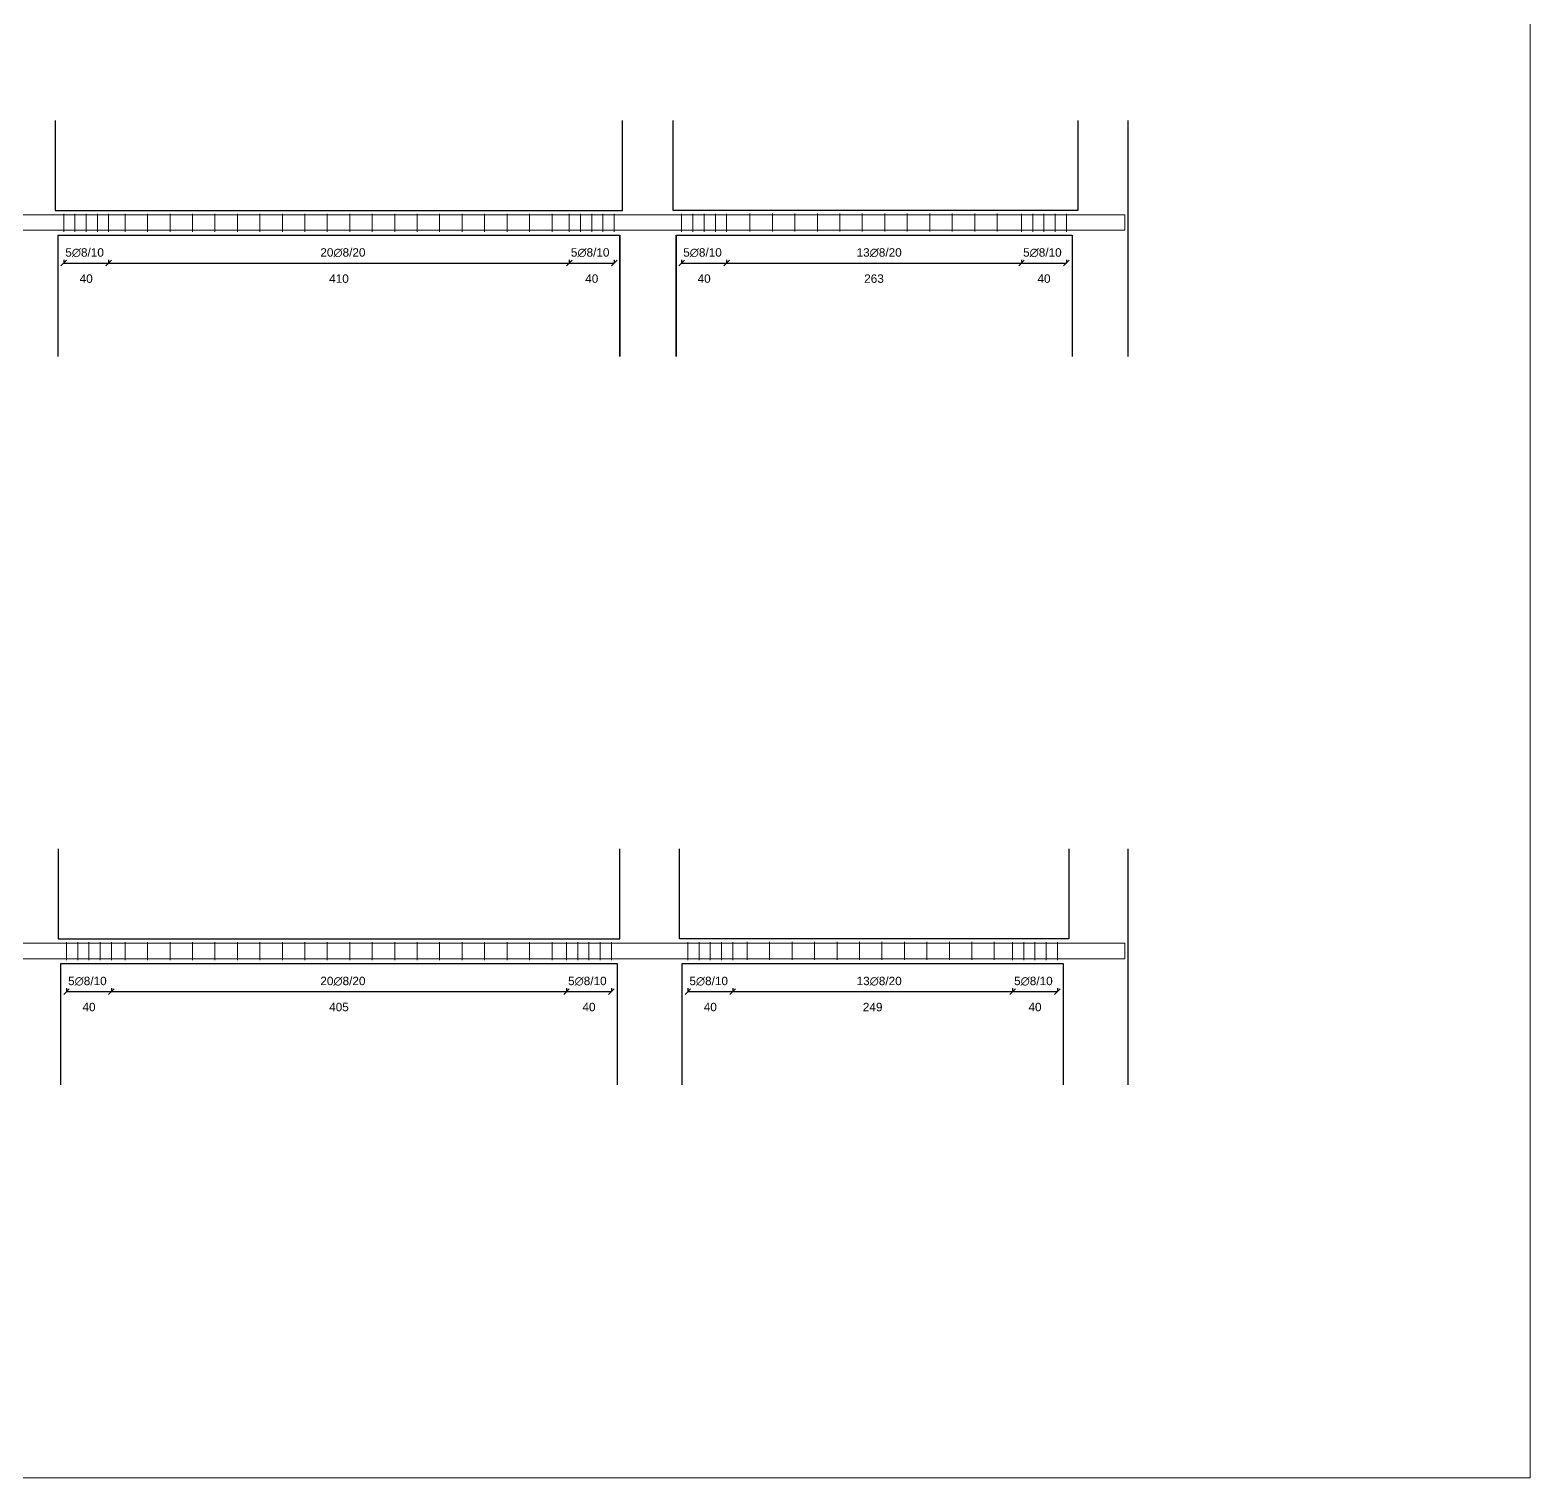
# Model space of a CAD drawing. Header units: millimetres. Extents: x -455371 to 117772, y -78417 to 116564.
# Drawn here: x -328431 to -315080, y -17779 to -4892 of the extents above; entities that cross this region are included whole.
import ezdxf

# ---------------------------------------------------------------- set-up
doc = ezdxf.new("R2010")
doc.units = ezdxf.units.MM
doc.layers.get('0').update_dxf_attribs({"color": 255})
for name, color, linetype, lineweight in [('armature', 5, 'Continuous', 18), ('Cls', 7, 'Continuous', 25), ('quote', 5, 'Continuous', 15), ('Scritte', 7, 'Continuous', 15), ('staffe', 10, 'Continuous', 15)]:
    doc.layers.add(name, color=color, linetype=linetype, lineweight=lineweight)
doc.styles.get("Standard").update_dxf_attribs({"font": 'arial.ttf'})
doc.dimstyles.new('scala1 a 50', dxfattribs={"dimtxt": 75, "dimasz": 50, "dimexe": 0.18, "dimexo": 250, "dimgap": 100, "dimtad": 2, "dimdec": 0, "dimlfac": 0.1, "dimzin": 0, "dimdsep": 46, "dimtxsty": 'Standard', "dimblk": 'OBLIQUE', "dimcen": -100, "dimadec": 0, "dimazin": 0, "dimtfac": 1, "dimtdec": 0, "dimtofl": 0, "dimtmove": 0, "dimatfit": 3, "dimfxl": 250, "dimfxlon": 1, "dimtolj": 1, "dimtzin": 0, "dimarcsym": 0})

# ---------------------------------------------------------------- blocks, each defined once
blk = doc.blocks.new('*U390')
at = {"layer": 'staffe'}
blk.add_lwpolyline([(0, -80), (0, 80)], dxfattribs=at)
blk = doc.blocks.new('*U391')
at = {"layer": 'Cls', "color": 0, "linetype": 'ByBlock', "lineweight": -2, "transparency": 16777216}
for p in [(-400, 0), (-300, 0), (-200, 0), (-100, 0), (0, 0)]:
    blk.add_blockref('*U390', p, dxfattribs=at)
blk = doc.blocks.new('*U400')
at = {"layer": 'staffe'}
blk.add_lwpolyline([(0, -80), (0, 80)], dxfattribs=at)
blk = doc.blocks.new('*U401')
at = {"layer": 'Cls', "color": 0, "linetype": 'ByBlock', "lineweight": -2, "transparency": 16777216}
for p in [(-400, 0), (-300, 0), (-200, 0), (-100, 0), (0, 0)]:
    blk.add_blockref('*U400', p, dxfattribs=at)
blk = doc.blocks.new('*U402')
at = {"layer": 'staffe'}
blk.add_lwpolyline([(0, -80), (0, 80)], dxfattribs=at)
blk = doc.blocks.new('*U403')
at = {"layer": 'Cls', "color": 0, "linetype": 'ByBlock', "lineweight": -2, "transparency": 16777216}
for p in [(-400, 0), (-300, 0), (-200, 0), (-100, 0), (0, 0)]:
    blk.add_blockref('*U402', p, dxfattribs=at)
blk = doc.blocks.new('*U420')
at = {"layer": 'staffe'}
blk.add_lwpolyline([(0, -80), (0, 80)], dxfattribs=at)
blk = doc.blocks.new('*U421')
at = {"layer": 'Cls', "color": 0, "linetype": 'ByBlock', "lineweight": -2, "transparency": 16777216}
for p in [(-400, 0), (-300, 0), (-200, 0), (-100, 0), (0, 0)]:
    blk.add_blockref('*U420', p, dxfattribs=at)
blk = doc.blocks.new('*U422')
at = {"layer": 'staffe'}
blk.add_lwpolyline([(0, -80), (0, 80)], dxfattribs=at)
blk = doc.blocks.new('*U423')
at = {"layer": 'Cls', "color": 0, "linetype": 'ByBlock', "lineweight": -2, "transparency": 16777216}
for p in [(-400, 0), (-300, 0), (-200, 0), (-100, 0), (0, 0)]:
    blk.add_blockref('*U422', p, dxfattribs=at)
blk = doc.blocks.new('*U424')
at = {"layer": 'staffe'}
blk.add_lwpolyline([(0, -80), (0, 80)], dxfattribs=at)
blk = doc.blocks.new('*U425')
at = {"layer": 'Cls', "color": 0, "linetype": 'ByBlock', "lineweight": -2, "transparency": 16777216}
for p in [(-400, 0), (-300, 0), (-200, 0), (-100, 0), (0, 0)]:
    blk.add_blockref('*U424', p, dxfattribs=at)
blk = doc.blocks.new('*U432')
at = {"layer": 'staffe'}
blk.add_lwpolyline([(0, -80), (0, 80)], dxfattribs=at)
blk = doc.blocks.new('*U433')
at = {"layer": 'Cls', "color": 0, "linetype": 'ByBlock', "lineweight": -2, "transparency": 16777216}
for p in [(-400, 0), (-300, 0), (-200, 0), (-100, 0), (0, 0)]:
    blk.add_blockref('*U432', p, dxfattribs=at)
blk = doc.blocks.new('*U434')
at = {"layer": 'staffe'}
blk.add_lwpolyline([(0, -80), (0, 80)], dxfattribs=at)
blk = doc.blocks.new('*U435')
at = {"layer": 'Cls', "color": 0, "linetype": 'ByBlock', "lineweight": -2, "transparency": 16777216}
for p in [(-400, 0), (-300, 0), (-200, 0), (-100, 0), (0, 0)]:
    blk.add_blockref('*U434', p, dxfattribs=at)
blk = doc.blocks.new('*U526')
at = {"layer": 'staffe'}
blk.add_lwpolyline([(0, -80), (0, 80)], dxfattribs=at)
blk = doc.blocks.new('*U527')
at = {"layer": 'Cls', "color": 0, "linetype": 'ByBlock', "lineweight": -2, "transparency": 16777216}
for p in [(0, 0), (200, 0), (400, 0), (600, 0), (800, 0), (1000, 0), (1200, 0), (1400, 0), (1600, 0), (1800, 0), (2000, 0), (2200, 0)]:
    blk.add_blockref('*U526', p, dxfattribs=at)
blk = doc.blocks.new('*U528')
at = {"layer": 'staffe'}
blk.add_lwpolyline([(0, -80), (0, 80)], dxfattribs=at)
blk = doc.blocks.new('*U529')
at = {"layer": 'Cls', "color": 0, "linetype": 'ByBlock', "lineweight": -2, "transparency": 16777216}
for p in [(0, 0), (200, 0), (400, 0), (600, 0), (800, 0), (1000, 0), (1200, 0), (1400, 0), (1600, 0), (1800, 0), (2000, 0), (2200, 0)]:
    blk.add_blockref('*U528', p, dxfattribs=at)
blk = doc.blocks.new('*U536')
at = {"layer": 'staffe'}
blk.add_lwpolyline([(0, -80), (0, 80)], dxfattribs=at)
blk = doc.blocks.new('*U537')
at = {"layer": 'Cls', "color": 0, "linetype": 'ByBlock', "lineweight": -2, "transparency": 16777216}
for p in [(0, 0), (200, 0), (400, 0), (600, 0), (800, 0), (1000, 0), (1200, 0), (1400, 0), (1600, 0), (1800, 0), (2000, 0), (2200, 0), (2400, 0), (2600, 0), (2800, 0), (3000, 0), (3200, 0), (3400, 0), (3600, 0), (3800, 0)]:
    blk.add_blockref('*U536', p, dxfattribs=at)
blk = doc.blocks.new('*U538')
at = {"layer": 'staffe'}
blk.add_lwpolyline([(0, -80), (0, 80)], dxfattribs=at)
blk = doc.blocks.new('*U539')
at = {"layer": 'Cls', "color": 0, "linetype": 'ByBlock', "lineweight": -2, "transparency": 16777216}
for p in [(0, 0), (200, 0), (400, 0), (600, 0), (800, 0), (1000, 0), (1200, 0), (1400, 0), (1600, 0), (1800, 0), (2000, 0), (2200, 0), (2400, 0), (2600, 0), (2800, 0), (3000, 0), (3200, 0), (3400, 0), (3600, 0), (3800, 0)]:
    blk.add_blockref('*U538', p, dxfattribs=at)
blk = doc.blocks.new('_Oblique')
at = {"color": 0, "linetype": 'ByBlock', "lineweight": -2}
blk.add_line((-0.5, -0.5), (0.5, 0.5), dxfattribs=at)
blk = doc.blocks.new('*D584')
at = {"layer": 'Defpoints', "color": 0, "transparency": 16777216}
for p in [(-319606, -6687), (-319206, -6687), (-319206, -6966)]:
    blk.add_point(p, dxfattribs=at)
at = {"layer": 'quote', "color": 0, "lineweight": -2, "transparency": 16777216}
for p, q in [((-319606, -6937), (-319606, -6967)), ((-319206, -6937), (-319206, -6967)), ((-319606, -6966), (-319206, -6966))]:
    blk.add_line(p, q, dxfattribs=at)
at = {"layer": 'quote', "color": 0, "lineweight": -2, "transparency": 16777216, "xscale": 50, "yscale": 50, "zscale": 50, "rotation": 180}
blk.add_blockref('_Oblique', (-319606, -6966), dxfattribs=at)
at = {"layer": 'quote', "color": 0, "lineweight": -2, "transparency": 16777216, "xscale": 50, "yscale": 50, "zscale": 50}
blk.add_blockref('_Oblique', (-319206, -6966), dxfattribs=at)
at = {"layer": 'quote', "color": 0, "transparency": 16777216, "insert": (-319406, -7105), "char_height": 75, "attachment_point": 5}
blk.add_mtext('\\A1;40', dxfattribs=at)
blk = doc.blocks.new('*D585')
at = {"layer": 'Defpoints', "color": 0, "transparency": 16777216}
for p in [(-323631, -6687), (-323231, -6687), (-323231, -6966)]:
    blk.add_point(p, dxfattribs=at)
at = {"layer": 'quote', "color": 0, "lineweight": -2, "transparency": 16777216}
for p, q in [((-323631, -6937), (-323631, -6967)), ((-323231, -6937), (-323231, -6967)), ((-323631, -6966), (-323231, -6966))]:
    blk.add_line(p, q, dxfattribs=at)
at = {"layer": 'quote', "color": 0, "lineweight": -2, "transparency": 16777216, "xscale": 50, "yscale": 50, "zscale": 50, "rotation": 180}
blk.add_blockref('_Oblique', (-323631, -6966), dxfattribs=at)
at = {"layer": 'quote', "color": 0, "lineweight": -2, "transparency": 16777216, "xscale": 50, "yscale": 50, "zscale": 50}
blk.add_blockref('_Oblique', (-323231, -6966), dxfattribs=at)
at = {"layer": 'quote', "color": 0, "transparency": 16777216, "insert": (-323431, -7105), "char_height": 75, "attachment_point": 5}
blk.add_mtext('\\A1;40', dxfattribs=at)
blk = doc.blocks.new('*D590')
at = {"layer": 'Defpoints', "color": 0, "transparency": 16777216}
for p in [(-323656, -13171), (-323256, -13171), (-323256, -13450)]:
    blk.add_point(p, dxfattribs=at)
at = {"layer": 'quote', "color": 0, "lineweight": -2, "transparency": 16777216}
for p, q in [((-323656, -13421), (-323656, -13450)), ((-323656, -13450), (-323256, -13450)), ((-323256, -13421), (-323256, -13450))]:
    blk.add_line(p, q, dxfattribs=at)
at = {"layer": 'quote', "color": 0, "lineweight": -2, "transparency": 16777216, "xscale": 50, "yscale": 50, "zscale": 50, "rotation": 180}
blk.add_blockref('_Oblique', (-323656, -13450), dxfattribs=at)
at = {"layer": 'quote', "color": 0, "lineweight": -2, "transparency": 16777216, "xscale": 50, "yscale": 50, "zscale": 50}
blk.add_blockref('_Oblique', (-323256, -13450), dxfattribs=at)
at = {"layer": 'quote', "color": 0, "transparency": 16777216, "insert": (-323456, -13588), "char_height": 75, "attachment_point": 5}
blk.add_mtext('\\A1;40', dxfattribs=at)
blk = doc.blocks.new('*D591')
at = {"layer": 'Defpoints', "color": 0, "transparency": 16777216}
for p in [(-319686, -13171), (-319286, -13171), (-319286, -13450)]:
    blk.add_point(p, dxfattribs=at)
at = {"layer": 'quote', "color": 0, "lineweight": -2, "transparency": 16777216}
for p, q in [((-319686, -13421), (-319686, -13450)), ((-319686, -13450), (-319286, -13450)), ((-319286, -13421), (-319286, -13450))]:
    blk.add_line(p, q, dxfattribs=at)
at = {"layer": 'quote', "color": 0, "lineweight": -2, "transparency": 16777216, "xscale": 50, "yscale": 50, "zscale": 50, "rotation": 180}
blk.add_blockref('_Oblique', (-319686, -13450), dxfattribs=at)
at = {"layer": 'quote', "color": 0, "lineweight": -2, "transparency": 16777216, "xscale": 50, "yscale": 50, "zscale": 50}
blk.add_blockref('_Oblique', (-319286, -13450), dxfattribs=at)
at = {"layer": 'quote', "color": 0, "transparency": 16777216, "insert": (-319486, -13588), "char_height": 75, "attachment_point": 5}
blk.add_mtext('\\A1;40', dxfattribs=at)
blk = doc.blocks.new('*D600')
at = {"layer": 'Defpoints', "color": 0, "transparency": 16777216}
for p in [(-322631, -6687), (-322231, -6687), (-322231, -6966)]:
    blk.add_point(p, dxfattribs=at)
at = {"layer": 'quote', "color": 0, "lineweight": -2, "transparency": 16777216}
for p, q in [((-322631, -6937), (-322631, -6967)), ((-322231, -6937), (-322231, -6967)), ((-322631, -6966), (-322231, -6966))]:
    blk.add_line(p, q, dxfattribs=at)
at = {"layer": 'quote', "color": 0, "lineweight": -2, "transparency": 16777216, "xscale": 50, "yscale": 50, "zscale": 50, "rotation": 180}
blk.add_blockref('_Oblique', (-322631, -6966), dxfattribs=at)
at = {"layer": 'quote', "color": 0, "lineweight": -2, "transparency": 16777216, "xscale": 50, "yscale": 50, "zscale": 50}
blk.add_blockref('_Oblique', (-322231, -6966), dxfattribs=at)
at = {"layer": 'quote', "color": 0, "transparency": 16777216, "insert": (-322431, -7105), "char_height": 75, "attachment_point": 5}
blk.add_mtext('\\A1;40', dxfattribs=at)
blk = doc.blocks.new('*D601')
at = {"layer": 'Defpoints', "color": 0, "transparency": 16777216}
for p in [(-322576, -13171), (-322176, -13171), (-322176, -13450)]:
    blk.add_point(p, dxfattribs=at)
at = {"layer": 'quote', "color": 0, "lineweight": -2, "transparency": 16777216}
for p, q in [((-322576, -13421), (-322576, -13450)), ((-322576, -13450), (-322176, -13450)), ((-322176, -13421), (-322176, -13450))]:
    blk.add_line(p, q, dxfattribs=at)
at = {"layer": 'quote', "color": 0, "lineweight": -2, "transparency": 16777216, "xscale": 50, "yscale": 50, "zscale": 50, "rotation": 180}
blk.add_blockref('_Oblique', (-322576, -13450), dxfattribs=at)
at = {"layer": 'quote', "color": 0, "lineweight": -2, "transparency": 16777216, "xscale": 50, "yscale": 50, "zscale": 50}
blk.add_blockref('_Oblique', (-322176, -13450), dxfattribs=at)
at = {"layer": 'quote', "color": 0, "transparency": 16777216, "insert": (-322376, -13588), "char_height": 75, "attachment_point": 5}
blk.add_mtext('\\A1;40', dxfattribs=at)
blk = doc.blocks.new('*D602')
at = {"layer": 'Defpoints', "color": 0, "transparency": 16777216}
for p in [(-328106, -13171), (-327706, -13171), (-327706, -13450)]:
    blk.add_point(p, dxfattribs=at)
at = {"layer": 'quote', "color": 0, "lineweight": -2, "transparency": 16777216}
for p, q in [((-328106, -13421), (-328106, -13450)), ((-328106, -13450), (-327706, -13450)), ((-327706, -13421), (-327706, -13450))]:
    blk.add_line(p, q, dxfattribs=at)
at = {"layer": 'quote', "color": 0, "lineweight": -2, "transparency": 16777216, "xscale": 50, "yscale": 50, "zscale": 50, "rotation": 180}
blk.add_blockref('_Oblique', (-328106, -13450), dxfattribs=at)
at = {"layer": 'quote', "color": 0, "lineweight": -2, "transparency": 16777216, "xscale": 50, "yscale": 50, "zscale": 50}
blk.add_blockref('_Oblique', (-327706, -13450), dxfattribs=at)
at = {"layer": 'quote', "color": 0, "transparency": 16777216, "insert": (-327906, -13588), "char_height": 75, "attachment_point": 5}
blk.add_mtext('\\A1;40', dxfattribs=at)
blk = doc.blocks.new('*D606')
at = {"layer": 'Defpoints', "color": 0, "transparency": 16777216}
for p in [(-328131, -6687), (-327731, -6687), (-327731, -6966)]:
    blk.add_point(p, dxfattribs=at)
at = {"layer": 'quote', "color": 0, "lineweight": -2, "transparency": 16777216}
for p, q in [((-328131, -6937), (-328131, -6967)), ((-327731, -6937), (-327731, -6967)), ((-328131, -6966), (-327731, -6966))]:
    blk.add_line(p, q, dxfattribs=at)
at = {"layer": 'quote', "color": 0, "lineweight": -2, "transparency": 16777216, "xscale": 50, "yscale": 50, "zscale": 50, "rotation": 180}
blk.add_blockref('_Oblique', (-328131, -6966), dxfattribs=at)
at = {"layer": 'quote', "color": 0, "lineweight": -2, "transparency": 16777216, "xscale": 50, "yscale": 50, "zscale": 50}
blk.add_blockref('_Oblique', (-327731, -6966), dxfattribs=at)
at = {"layer": 'quote', "color": 0, "transparency": 16777216, "insert": (-327931, -7105), "char_height": 75, "attachment_point": 5}
blk.add_mtext('\\A1;40', dxfattribs=at)
blk = doc.blocks.new('*D654')
at = {"layer": 'Defpoints', "color": 0, "transparency": 16777216}
for p in [(-327731, -6687), (-323631, -6687), (-323631, -6966)]:
    blk.add_point(p, dxfattribs=at)
at = {"layer": 'quote', "color": 0, "lineweight": -2, "transparency": 16777216}
for p, q in [((-327731, -6937), (-327731, -6967)), ((-323631, -6937), (-323631, -6967)), ((-327731, -6966), (-323631, -6966))]:
    blk.add_line(p, q, dxfattribs=at)
at = {"layer": 'quote', "color": 0, "lineweight": -2, "transparency": 16777216, "xscale": 50, "yscale": 50, "zscale": 50, "rotation": 180}
blk.add_blockref('_Oblique', (-327731, -6966), dxfattribs=at)
at = {"layer": 'quote', "color": 0, "lineweight": -2, "transparency": 16777216, "xscale": 50, "yscale": 50, "zscale": 50}
blk.add_blockref('_Oblique', (-323631, -6966), dxfattribs=at)
at = {"layer": 'quote', "color": 0, "transparency": 16777216, "insert": (-325681, -7105), "char_height": 75, "attachment_point": 5}
blk.add_mtext('\\A1;410', dxfattribs=at)
blk = doc.blocks.new('*D652')
at = {"layer": 'Defpoints', "color": 0, "transparency": 16777216}
for p in [(-322231, -6687), (-319606, -6687), (-319606, -6966)]:
    blk.add_point(p, dxfattribs=at)
at = {"layer": 'quote', "color": 0, "lineweight": -2, "transparency": 16777216}
for p, q in [((-322231, -6937), (-322231, -6967)), ((-319606, -6937), (-319606, -6967)), ((-322231, -6966), (-319606, -6966))]:
    blk.add_line(p, q, dxfattribs=at)
at = {"layer": 'quote', "color": 0, "lineweight": -2, "transparency": 16777216, "xscale": 50, "yscale": 50, "zscale": 50, "rotation": 180}
blk.add_blockref('_Oblique', (-322231, -6966), dxfattribs=at)
at = {"layer": 'quote', "color": 0, "lineweight": -2, "transparency": 16777216, "xscale": 50, "yscale": 50, "zscale": 50}
blk.add_blockref('_Oblique', (-319606, -6966), dxfattribs=at)
at = {"layer": 'quote', "color": 0, "transparency": 16777216, "insert": (-320919, -7105), "char_height": 75, "attachment_point": 5}
blk.add_mtext('\\A1;263', dxfattribs=at)
blk = doc.blocks.new('*D658')
at = {"layer": 'Defpoints', "color": 0, "transparency": 16777216}
for p in [(-327706, -13171), (-323656, -13171), (-323656, -13450)]:
    blk.add_point(p, dxfattribs=at)
at = {"layer": 'quote', "color": 0, "lineweight": -2, "transparency": 16777216}
for p, q in [((-327706, -13421), (-327706, -13450)), ((-327706, -13450), (-323656, -13450)), ((-323656, -13421), (-323656, -13450))]:
    blk.add_line(p, q, dxfattribs=at)
at = {"layer": 'quote', "color": 0, "lineweight": -2, "transparency": 16777216, "xscale": 50, "yscale": 50, "zscale": 50, "rotation": 180}
blk.add_blockref('_Oblique', (-327706, -13450), dxfattribs=at)
at = {"layer": 'quote', "color": 0, "lineweight": -2, "transparency": 16777216, "xscale": 50, "yscale": 50, "zscale": 50}
blk.add_blockref('_Oblique', (-323656, -13450), dxfattribs=at)
at = {"layer": 'quote', "color": 0, "transparency": 16777216, "insert": (-325681, -13588), "char_height": 75, "attachment_point": 5}
blk.add_mtext('\\A1;405', dxfattribs=at)
blk = doc.blocks.new('*D656')
at = {"layer": 'Defpoints', "color": 0, "transparency": 16777216}
for p in [(-322176, -13171), (-319686, -13171), (-319686, -13450)]:
    blk.add_point(p, dxfattribs=at)
at = {"layer": 'quote', "color": 0, "lineweight": -2, "transparency": 16777216}
for p, q in [((-322176, -13421), (-322176, -13450)), ((-322176, -13450), (-319686, -13450)), ((-319686, -13421), (-319686, -13450))]:
    blk.add_line(p, q, dxfattribs=at)
at = {"layer": 'quote', "color": 0, "lineweight": -2, "transparency": 16777216, "xscale": 50, "yscale": 50, "zscale": 50, "rotation": 180}
blk.add_blockref('_Oblique', (-322176, -13450), dxfattribs=at)
at = {"layer": 'quote', "color": 0, "lineweight": -2, "transparency": 16777216, "xscale": 50, "yscale": 50, "zscale": 50}
blk.add_blockref('_Oblique', (-319686, -13450), dxfattribs=at)
at = {"layer": 'quote', "color": 0, "transparency": 16777216, "insert": (-320931, -13588), "char_height": 75, "attachment_point": 5}
blk.add_mtext('\\A1;249', dxfattribs=at)

msp = doc.modelspace()

# ---------------------------------------------------------------- linework, layer by layer
at = {"layer": 'armature'}
for points in [[(-336651.1, -6535.9), (-318686.1, -6535.9), (-318686.1, -6673.9), (-336651.1, -6673.9)], [(-336651.1, -13019.5), (-318686.1, -13019.5), (-318686.1, -13157.5), (-336651.1, -13157.5)]]:
    msp.add_lwpolyline(points, close=True, dxfattribs=at)
at = {"layer": 'Cls'}
for points in [[(-328206.1, -5696.9), (-328206.1, -6496.9), (-323156.1, -6496.9), (-323156.1, -5696.9)], [(-319106.1, -5696.9), (-319106.1, -6496.9), (-322706.1, -6496.9), (-322706.1, -5696.9)], [(-318656.1, -7796.9), (-318656.1, -5696.9)], [(-328181.1, -7796.9), (-328181.1, -6716.9), (-323181.1, -6716.9), (-323181.1, -7796.9), (-323181.1, -6716.9)], [(-322681.1, -6716.9), (-322681.1, -7796.9), (-322681.1, -6716.9), (-319156.1, -6716.9), (-319156.1, -7796.9)], [(-328181.1, -12180.5), (-328181.1, -12980.5), (-328181.1, -12980.5), (-323181.1, -12980.5), (-323181.1, -12180.5)], [(-319186.1, -12180.5), (-319186.1, -12980.5), (-322651.1, -12980.5), (-322651.1, -12180.5)], [(-318656.1, -14280.5), (-318656.1, -13480.5), (-318656.1, -13480.5), (-318656.1, -13480.5), (-318656.1, -12180.5)], [(-328156.1, -14280.5), (-328156.1, -13200.5), (-323206.1, -13200.5), (-323206.1, -14280.5)], [(-322626.1, -14280.5), (-322626.1, -13200.5), (-319236.1, -13200.5), (-319236.1, -14280.5)]]:
    msp.add_lwpolyline(points, dxfattribs=at)
at = {"layer": 'quote'}
msp.add_lwpolyline([(-339955.6, 7995.1), (-315080.2, 7995.1), (-315080.2, -17779), (-339955.6, -17779)], close=True, dxfattribs=at)

# ---------------------------------------------------------------- block references
at = {"layer": 'Cls'}
for name, p in [('*U433', (-327731.1, -6606.9)), ('*U537', (-327584.9, -6606.9)), ('*U401', (-323231.1, -6606.9)), ('*U425', (-322231.1, -6606.9)), ('*U403', (-319206.1, -6606.9)), ('*U435', (-327706.1, -13090.5)), ('*U539', (-327584.9, -13090.5)), ('*U391', (-323256.1, -13090.5)), ('*U421', (-322176.1, -13090.5)), ('*U423', (-319286.1, -13090.5))]:
    msp.add_blockref(name, p, dxfattribs=at)
at = {"layer": 'Cls', "xscale": -1}
for name, p in [('*U527', (-319823, -6604.9)), ('*U529', (-319848.3, -13088.5))]:
    msp.add_blockref(name, p, dxfattribs=at)

# ---------------------------------------------------------------- texts
at = {"layer": 'Scritte', "char_height": 75, "attachment_point": 1}
for s, insert in [('5∅8/10 ', (-328117, -6834.2)), ('20∅8/20', (-325846.8, -6834.2)), ('5∅8/10 ', (-323617, -6834.2)), ('5∅8/10 ', (-322617, -6834.2)), ('13∅8/20', (-321073.9, -6834.2)), ('5∅8/10 ', (-319592, -6834.2)), ('5∅8/10 ', (-328092, -13317.8)), ('20∅8/20', (-325846.8, -13317.8)), ('5∅8/10 ', (-323642, -13317.8)), ('5∅8/10 ', (-322562, -13317.8)), ('13∅8/20', (-321073.9, -13317.8)), ('5∅8/10 ', (-319672, -13317.8))]:
    msp.add_mtext_dynamic_manual_height_columns(s, width=371.945, gutter_width=12.5, heights=[0], dxfattribs=dict(at, insert=insert))

# ---------------------------------------------------------------- dimensions: what is measured, and where the dimension line sits
at = {"layer": 'quote'}
for base, p1, p2, picture, middle in [((-327731.1, -6966.4), (-328131.1, -6686.9), (-327731.1, -6686.9), '*D606', (-327931.1, -7104.7)), ((-323631.1, -6966.4), (-327731.1, -6686.9), (-323631.1, -6686.9), '*D654', (-325681.1, -7104.7)), ((-323231.1, -6966.4), (-323631.1, -6686.9), (-323231.1, -6686.9), '*D585', (-323431.1, -7104.7)), ((-322231.1, -6966.4), (-322631.1, -6686.9), (-322231.1, -6686.9), '*D600', (-322431.1, -7104.7)), ((-319606.0774709, -6966.3941389), (-322231.0774709, -6686.8924292), (-319606.0774709, -6686.8924292), '*D652', (-320918.5774709, -7104.7126928)), ((-319206.1, -6966.4), (-319606.1, -6686.9), (-319206.1, -6686.9), '*D584', (-319406.1, -7104.7)), ((-327706.1, -13450), (-328106.1, -13170.5), (-327706.1, -13170.5), '*D602', (-327906.1, -13588.3)), ((-323656.1, -13450), (-327706.1, -13170.5), (-323656.1, -13170.5), '*D658', (-325681.1, -13588.3)), ((-323256.1, -13450), (-323656.1, -13170.5), (-323256.1, -13170.5), '*D590', (-323456.1, -13588.3)), ((-322176.1, -13450), (-322576.1, -13170.5), (-322176.1, -13170.5), '*D601', (-322376.1, -13588.3)), ((-319686.1, -13450), (-322176.1, -13170.5), (-319686.1, -13170.5), '*D656', (-320931.1, -13588.3)), ((-319286.1, -13450), (-319686.1, -13170.5), (-319286.1, -13170.5), '*D591', (-319486.1, -13588.3))]:
    dim = msp.add_linear_dim(base=base, p1=p1, p2=p2, dimstyle='scala1 a 50', dxfattribs=at)
    dim.commit()
    dim.dimension.update_dxf_attribs({"geometry": picture, "text_midpoint": middle})

doc.saveas('drawing.dxf')
